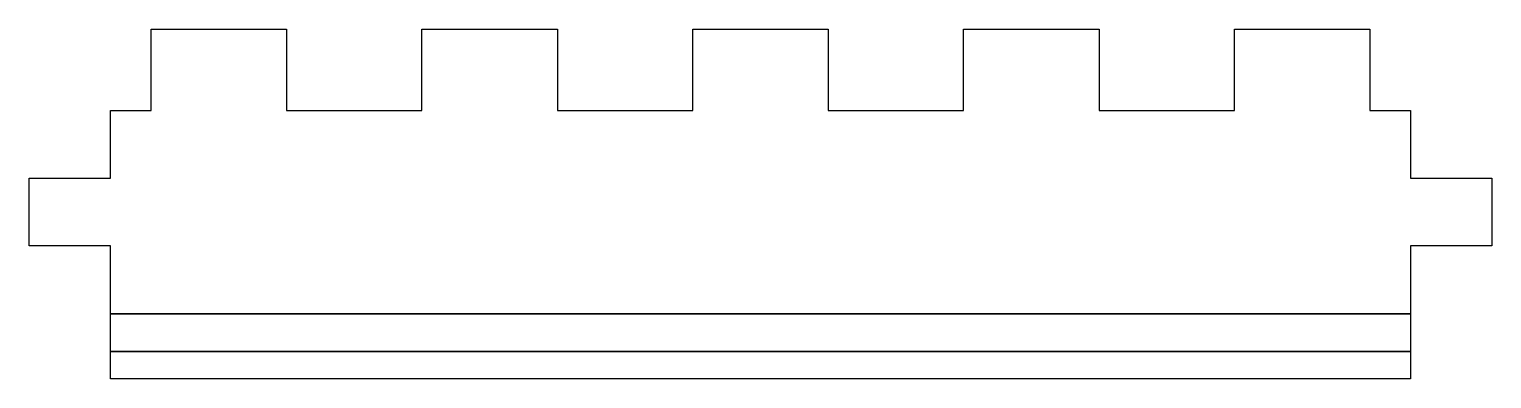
# Model space of a CAD drawing. Header units: millimetres. Extents: x -102 to 6, y -5 to 21.
import ezdxf

# ---------------------------------------------------------------- set-up
doc = ezdxf.new("R2010")
doc.units = ezdxf.units.MM
doc.layers.get('0').update_dxf_attribs({"linetype": 'CONTINUOUS'})

msp = doc.modelspace()

# ---------------------------------------------------------------- linework, layer by layer
for points in [[(0, 0), (-96, 0), (-96, 5), (-102, 5), (-102, 10), (-96, 10), (-96, 15), (-93, 15), (-93, 21), (-83, 21), (-83, 15), (-73, 15), (-73, 21), (-63, 21), (-63, 15), (-53, 15), (-53, 21), (-43, 21), (-43, 15), (-33, 15), (-33, 21), (-23, 21), (-23, 15), (-13, 15), (-13, 21), (-3, 21), (-3, 15), (0, 15), (0, 10), (6, 10), (6, 5), (0, 5)], [(-96, -2.8), (-96, 0), (0, 0), (0, -2.8)], [(-96, -2.8), (0, -2.8), (0, -4.8), (-96, -4.8)]]:
    msp.add_lwpolyline(points, close=True)

doc.saveas('drawing.dxf')
